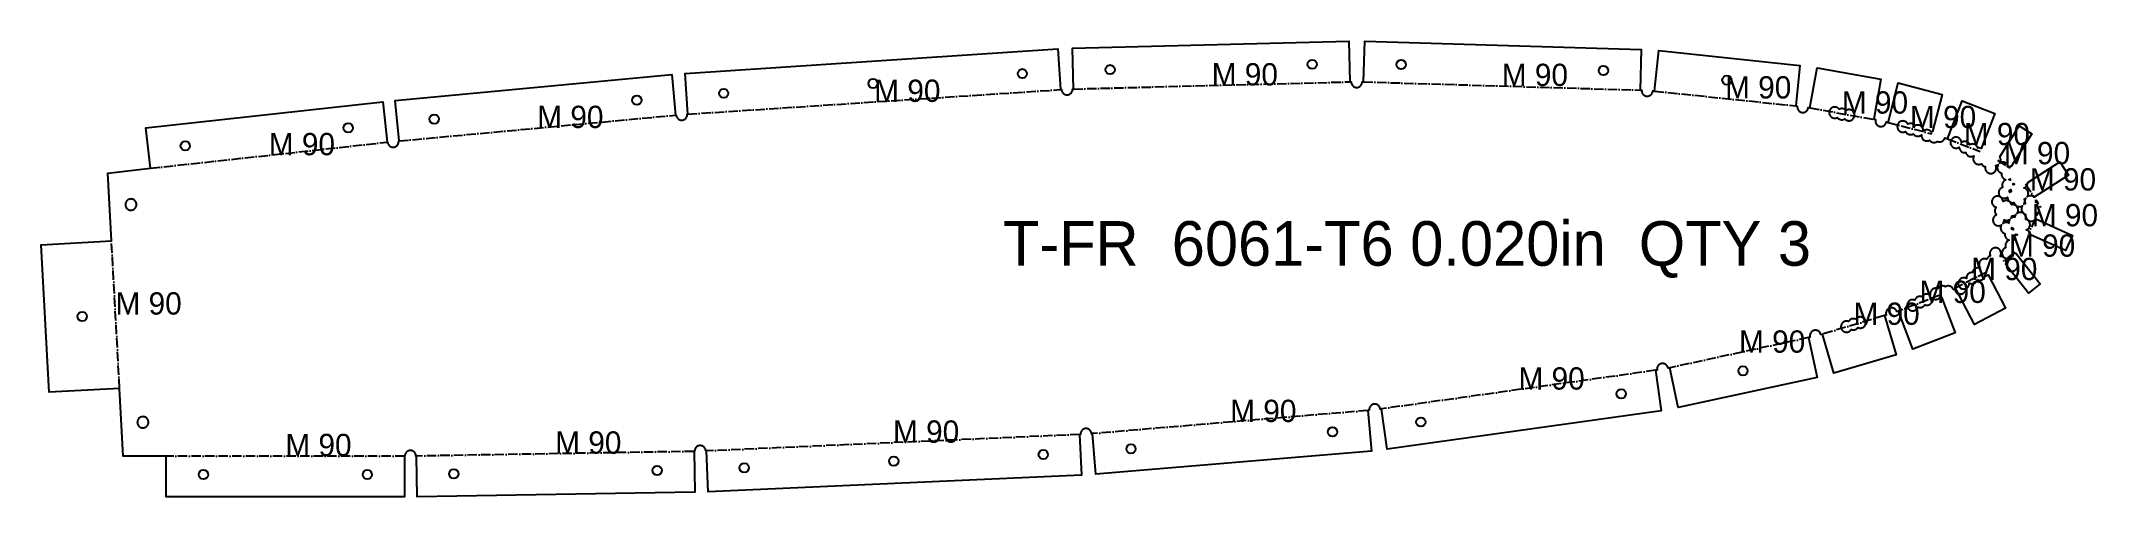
# Model space of a CAD drawing. Header units: millimetres. Extents: x -22 to 532, y -11 to 112.
import ezdxf

# ---------------------------------------------------------------- set-up
doc = ezdxf.new("R2010")
doc.units = ezdxf.units.MM
doc.linetypes.add('DASHDOT', pattern=[3.556, 2.54, -0.508, 0, -0.508])
for name, color, linetype in [('CUT', 7, 'CONTINUOUS'), ('ETCH', 8, 'CONTINUOUS'), ('HOLE', 6, 'CONTINUOUS'), ('MOUNTAIN', 5, 'DASHDOT')]:
    doc.layers.add(name, color=color, linetype=linetype)

msp = doc.modelspace()

# ---------------------------------------------------------------- linework, layer by layer
at = {"layer": 'CUT'}
for points in [[(505.3, 71.75), (505.22, 71.62), (505.16, 71.49), (505.11, 71.35), (505.07, 71.21), (505.05, 71.06), (505.04, 70.92), (505.05, 70.77), (505.07, 70.62), (505.11, 70.48), (505.16, 70.34), (505.22, 70.21), (505.3, 70.08), (505.38, 69.97), (505.48, 69.86), (505.59, 69.76), (505.71, 69.67), (505.84, 69.59), (505.97, 69.53), (506.11, 69.48), (506.25, 69.45), (506.4, 69.42), (506.54, 69.42), (506.69, 69.42), (506.84, 69.45), (506.98, 69.48), (507.12, 69.53), (507.25, 69.59), (507.38, 69.67), (507.4, 69.69), (507.4, 69.59), (507.43, 69.44), (507.46, 69.3), (507.51, 69.16), (507.57, 69.03), (507.65, 68.9), (507.74, 68.78), (507.84, 68.68), (507.95, 68.58), (508.06, 68.49), (508.19, 68.41), (508.32, 68.35), (508.46, 68.3), (508.6, 68.26), (508.75, 68.24), (508.9, 68.24), (509.04, 68.24), (509.16, 68.26), (509.17, 68.23), (509.22, 68.09), (509.29, 67.95), (509.36, 67.83), (509.45, 67.71), (509.55, 67.6), (509.66, 67.5), (509.78, 67.41), (509.9, 67.34), (510.03, 67.28), (510.17, 67.23), (510.32, 67.19), (510.46, 67.17), (510.61, 67.16), (510.76, 67.17), (510.9, 67.19), (511.04, 67.23), (511.18, 67.28), (511.32, 67.34), (511.44, 67.41), (511.45, 67.42), (511.43, 67.39), (511.35, 67.27), (511.29, 67.13), (511.24, 66.99), (511.21, 66.85), (511.18, 66.71), (511.18, 66.56), (511.18, 66.41), (511.21, 66.27), (511.24, 66.12), (511.29, 65.98), (511.35, 65.85), (511.43, 65.73), (511.52, 65.61), (511.62, 65.5), (511.73, 65.4), (511.84, 65.31), (511.97, 65.24), (512.1, 65.17), (512.24, 65.12), (512.35, 65.09), (512.35, 65.06), (512.32, 64.92), (512.32, 64.77), (512.32, 64.62), (512.35, 64.48), (512.38, 64.33), (512.43, 64.2), (512.49, 64.06), (512.57, 63.94), (512.66, 63.82), (512.76, 63.71), (512.87, 63.61), (512.98, 63.52), (513.11, 63.45), (513.24, 63.38), (513.38, 63.33), (513.52, 63.3), (513.67, 63.28), (513.82, 63.27), (513.96, 63.28), (514.11, 63.3), (514.25, 63.33), (514.39, 63.38), (514.52, 63.45), (514.65, 63.52), (514.77, 63.61), (514.88, 63.71), (514.98, 63.82), (515.03, 63.89), (524.91, 59.44), (523.05, 55.32), (513.65, 59.55), (513.65, 59.59), (513.63, 59.74), (513.59, 59.88), (513.54, 60.02), (513.48, 60.15), (513.4, 60.28), (513.32, 60.39), (513.22, 60.5), (513.11, 60.6), (512.99, 60.69), (512.86, 60.77), (512.73, 60.83), (512.59, 60.88), (512.47, 60.91), (512.57, 60.95), (512.71, 61.01), (512.83, 61.08), (512.95, 61.17), (513.06, 61.27), (513.16, 61.38), (513.25, 61.5), (513.32, 61.62), (513.38, 61.76), (513.43, 61.9), (513.47, 62.04), (513.49, 62.18), (513.5, 62.33), (513.49, 62.48), (513.47, 62.62), (513.43, 62.77), (513.38, 62.91), (513.32, 63.04), (513.25, 63.17), (513.16, 63.28), (513.06, 63.39), (512.95, 63.49), (512.83, 63.58), (512.71, 63.65), (512.57, 63.72), (512.43, 63.77), (512.32, 63.8), (512.33, 63.83), (512.35, 63.97), (512.36, 64.12), (512.35, 64.27), (512.33, 64.41), (512.29, 64.56), (512.24, 64.69), (512.18, 64.83), (512.11, 64.95), (512.02, 65.07), (511.92, 65.18), (511.81, 65.28), (511.69, 65.37), (511.57, 65.44), (511.43, 65.51), (511.29, 65.56), (511.15, 65.59), (511.01, 65.61), (510.86, 65.62), (510.71, 65.61), (510.57, 65.59), (510.42, 65.56), (510.28, 65.51), (510.15, 65.44), (510.03, 65.37), (510.01, 65.36), (510.04, 65.39), (510.11, 65.52), (510.18, 65.65), (510.23, 65.79), (510.26, 65.93), (510.28, 66.08), (510.29, 66.22), (510.28, 66.37), (510.26, 66.52), (510.23, 66.66), (510.18, 66.8), (510.11, 66.93), (510.04, 67.06), (509.95, 67.18), (509.85, 67.29), (509.74, 67.38), (509.62, 67.47), (509.5, 67.55), (509.36, 67.61), (509.23, 67.66), (509.08, 67.7), (508.94, 67.72), (508.79, 67.72), (508.64, 67.72), (508.52, 67.7), (508.51, 67.73), (508.46, 67.87), (508.4, 68.01), (508.33, 68.13), (508.24, 68.25), (508.14, 68.36), (508.03, 68.46), (507.91, 68.55), (507.79, 68.62), (507.65, 68.68), (507.51, 68.73), (507.37, 68.77), (507.23, 68.79), (507.08, 68.8), (506.93, 68.79), (506.79, 68.77), (506.64, 68.73), (506.5, 68.68), (506.37, 68.62), (506.24, 68.55), (506.22, 68.53), (506.22, 68.63), (506.2, 68.77), (506.16, 68.92), (506.11, 69.05), (506.05, 69.19), (505.97, 69.31), (505.88, 69.43), (505.79, 69.54), (505.68, 69.64), (505.56, 69.73), (505.43, 69.8), (505.3, 69.87), (505.16, 69.92), (505.02, 69.95), (504.87, 69.97), (504.72, 69.98), (504.58, 69.97), (504.43, 69.95), (504.29, 69.92), (504.15, 69.87), (504.02, 69.8), (503.89, 69.73), (503.77, 69.64), (503.66, 69.54), (503.57, 69.43), (503.48, 69.31), (503.4, 69.19), (503.34, 69.05), (503.29, 68.92), (503.25, 68.77), (503.23, 68.63), (503.22, 68.48), (503.23, 68.33), (503.25, 68.19), (503.29, 68.04), (503.34, 67.91), (503.4, 67.77), (503.48, 67.65), (503.57, 67.53), (503.66, 67.42), (503.77, 67.32), (503.89, 67.23), (504.02, 67.16), (504.15, 67.09), (504.29, 67.04), (504.36, 67.03), (504.34, 66.99), (504.25, 66.88), (504.17, 66.75), (504.11, 66.62), (504.06, 66.48), (504.02, 66.34), (504, 66.19), (503.99, 66.04), (504, 65.9), (504.02, 65.75), (504.06, 65.61), (504.11, 65.47), (504.17, 65.34), (504.25, 65.21), (504.34, 65.09), (504.43, 64.98), (504.48, 64.94), (504.42, 64.92), (504.29, 64.86), (504.16, 64.78), (504.05, 64.7), (503.94, 64.6), (503.84, 64.49), (503.75, 64.37), (503.67, 64.24), (503.61, 64.11), (503.56, 63.97), (503.53, 63.83), (503.5, 63.68), (503.5, 63.54), (503.5, 63.39), (503.53, 63.24), (503.56, 63.1), (503.61, 62.96), (503.67, 62.83), (503.75, 62.7), (503.84, 62.58), (503.94, 62.48), (504.05, 62.38), (504.16, 62.29), (504.29, 62.21), (504.42, 62.15), (504.56, 62.1), (504.7, 62.07), (504.85, 62.04), (505, 62.04), (505.14, 62.04), (505.29, 62.07), (505.43, 62.1), (505.57, 62.15), (505.7, 62.21), (505.83, 62.29), (505.84, 62.3), (505.82, 62.27), (505.74, 62.14), (505.68, 62.01), (505.63, 61.87), (505.59, 61.73), (505.57, 61.58), (505.57, 61.43), (505.57, 61.29), (505.59, 61.14), (505.63, 61), (505.68, 60.86), (505.74, 60.73), (505.82, 60.6), (505.91, 60.48), (506, 60.37), (506.11, 60.27), (506.23, 60.19), (506.36, 60.11), (506.49, 60.05), (506.63, 60), (506.74, 59.97), (506.73, 59.94), (506.71, 59.79), (506.71, 59.64), (506.71, 59.5), (506.73, 59.35), (506.77, 59.21), (506.82, 59.07), (506.88, 58.94), (506.96, 58.81), (507.05, 58.69), (507.14, 58.58), (507.25, 58.48), (507.37, 58.4), (507.5, 58.32), (507.63, 58.26), (507.77, 58.21), (507.89, 58.18), (507.79, 58.14), (507.66, 58.08), (507.53, 58), (507.41, 57.91), (507.3, 57.82), (507.2, 57.71), (507.12, 57.59), (507.04, 57.46), (506.98, 57.33), (506.93, 57.19), (506.89, 57.05), (506.87, 56.9), (506.86, 56.75), (506.87, 56.61), (506.89, 56.46), (506.93, 56.32), (506.98, 56.18), (507, 56.13), (507, 56.13), (506.86, 56.08), (506.73, 56.01), (506.6, 55.94), (506.48, 55.85), (506.38, 55.75), (506.28, 55.64), (506.19, 55.53), (506.11, 55.4), (506.05, 55.27), (506, 55.13), (505.97, 54.98), (505.94, 54.84), (505.94, 54.69), (505.94, 54.54), (505.97, 54.4), (506, 54.26), (506.05, 54.12), (506.11, 53.98), (506.19, 53.86), (506.28, 53.74), (506.38, 53.63), (506.48, 53.53), (506.6, 53.44), (506.73, 53.37), (506.86, 53.31), (507, 53.26), (507.14, 53.22), (507.29, 53.2), (507.44, 53.19), (507.58, 53.2), (507.73, 53.22), (507.87, 53.26), (508.01, 53.31), (508.14, 53.37), (508.27, 53.44), (508.39, 53.53), (508.5, 53.63), (508.6, 53.74), (508.68, 53.86), (508.76, 53.98), (508.82, 54.12), (508.87, 54.26), (508.91, 54.4), (508.93, 54.54), (508.94, 54.69), (508.93, 54.81), (508.94, 54.8), (509.07, 54.74), (509.21, 54.69), (509.35, 54.65), (509.5, 54.63), (509.65, 54.62), (509.66, 54.63), (516.23, 46.35), (513.06, 43.83), (506.94, 51.55), (507, 51.68), (507.05, 51.82), (507.09, 51.96), (507.11, 52.11), (507.12, 52.25), (507.11, 52.4), (507.09, 52.55), (507.05, 52.69), (507, 52.83), (506.94, 52.96), (506.86, 53.09), (506.78, 53.21), (506.68, 53.31), (506.57, 53.41), (506.45, 53.5), (506.32, 53.58), (506.19, 53.64), (506.05, 53.69), (505.91, 53.73), (505.76, 53.75), (505.62, 53.75), (505.47, 53.75), (505.43, 53.74), (505.43, 53.74), (505.51, 53.87), (505.57, 54), (505.62, 54.14), (505.66, 54.29), (505.68, 54.43), (505.68, 54.58), (505.68, 54.73), (505.66, 54.87), (505.62, 55.01), (505.57, 55.15), (505.51, 55.29), (505.43, 55.41), (505.34, 55.53), (505.24, 55.64), (505.14, 55.74), (505.02, 55.83), (504.89, 55.9), (504.76, 55.96), (504.62, 56.01), (504.48, 56.05), (504.33, 56.07), (504.18, 56.08), (504.04, 56.07), (503.89, 56.05), (503.75, 56.01), (503.61, 55.96), (503.48, 55.9), (503.35, 55.83), (503.23, 55.74), (503.12, 55.64), (503.02, 55.53), (502.94, 55.41), (502.86, 55.29), (502.8, 55.15), (502.75, 55.01), (502.71, 54.87), (502.69, 54.73), (502.68, 54.58), (502.69, 54.43), (502.71, 54.29), (502.75, 54.14), (502.8, 54), (502.82, 53.95), (502.82, 53.95), (502.68, 53.9), (502.55, 53.84), (502.42, 53.76), (502.3, 53.67), (502.2, 53.58), (502.1, 53.47), (502.01, 53.35), (501.93, 53.22), (501.87, 53.09), (501.84, 53), (501.83, 53), (501.69, 53.05), (501.55, 53.09), (501.4, 53.11), (501.25, 53.12), (501.11, 53.11), (500.96, 53.09), (500.82, 53.05), (500.68, 53), (500.55, 52.94), (500.42, 52.86), (500.3, 52.78), (500.19, 52.68), (500.09, 52.57), (500.01, 52.45), (499.93, 52.32), (499.87, 52.19), (499.82, 52.05), (499.78, 51.91), (499.76, 51.76), (499.75, 51.62), (499.76, 51.47), (499.78, 51.32), (499.82, 51.18), (499.87, 51.04), (499.93, 50.91), (500.01, 50.78), (500.07, 50.7), (500.05, 50.65), (500.02, 50.56), (500.01, 50.56), (499.87, 50.61), (499.73, 50.65), (499.58, 50.67), (499.44, 50.68), (499.29, 50.67), (499.14, 50.65), (499, 50.61), (498.86, 50.56), (498.73, 50.5), (498.6, 50.43), (498.48, 50.34), (498.37, 50.24), (498.28, 50.13), (498.19, 50.01), (498.11, 49.89), (498.05, 49.75), (498, 49.61), (497.96, 49.47), (497.96, 49.42), (497.85, 49.42), (497.7, 49.42), (497.56, 49.39), (497.42, 49.36), (497.28, 49.31), (497.14, 49.25), (497.02, 49.17), (496.9, 49.08), (496.79, 48.98), (496.69, 48.87), (496.6, 48.76), (496.53, 48.63), (496.47, 48.5), (496.42, 48.36), (496.38, 48.22), (496.36, 48.07), (496.35, 47.92), (496.36, 47.81), (496.35, 47.81), (496.22, 47.88), (496.08, 47.93), (495.93, 47.96), (495.79, 47.98), (495.64, 47.99), (495.5, 47.98), (495.35, 47.96), (495.21, 47.93), (495.07, 47.88), (494.94, 47.81), (494.81, 47.74), (494.69, 47.65), (494.58, 47.55), (494.48, 47.44), (494.39, 47.32), (494.32, 47.2), (494.26, 47.06), (494.21, 46.93), (494.17, 46.78), (494.15, 46.64), (494.14, 46.49), (494.15, 46.34), (494.17, 46.2), (494.21, 46.06), (494.26, 45.92), (494.32, 45.78), (494.39, 45.66), (494.48, 45.54), (494.58, 45.43), (494.69, 45.33), (494.81, 45.24), (494.94, 45.17), (495.07, 45.1), (495.21, 45.06), (495.35, 45.02), (495.5, 45), (495.64, 44.99), (495.79, 45), (495.93, 45.02), (496.08, 45.06), (496.22, 45.1), (496.35, 45.17), (496.48, 45.24), (496.59, 45.33), (496.7, 45.43), (496.8, 45.54), (496.89, 45.66), (496.97, 45.78), (497.03, 45.92), (497.08, 46.06), (497.11, 46.2), (497.13, 46.34), (497.14, 46.49), (497.14, 46.61), (497.14, 46.6), (497.28, 46.54), (497.42, 46.49), (497.56, 46.45), (497.7, 46.43), (497.85, 46.42), (498, 46.43), (498.14, 46.45), (498.29, 46.49), (498.43, 46.54), (498.56, 46.6), (498.69, 46.68), (498.8, 46.76), (498.91, 46.86), (499.01, 46.97), (499.1, 47.09), (499.17, 47.22), (499.24, 47.35), (499.27, 47.44), (499.28, 47.44), (499.42, 47.39), (499.56, 47.35), (499.71, 47.33), (499.85, 47.32), (500, 47.33), (500.15, 47.35), (500.29, 47.39), (500.43, 47.44), (500.56, 47.5), (500.69, 47.57), (500.81, 47.66), (500.91, 47.76), (501.01, 47.87), (501.1, 47.99), (501.18, 48.11), (501.24, 48.25), (501.29, 48.39), (501.32, 48.53), (501.33, 48.58), (501.44, 48.58), (501.58, 48.58), (501.73, 48.61), (501.87, 48.64), (502.01, 48.69), (502.14, 48.75), (502.22, 48.8), (506.89, 39.84), (498.53, 35.48), (493.46, 45.21), (492.85, 44.89), (492.78, 45.02), (492.71, 45.15), (492.62, 45.27), (492.52, 45.37), (492.41, 45.47), (492.3, 45.56), (492.17, 45.64), (492.04, 45.7), (491.9, 45.75), (491.75, 45.79), (491.61, 45.81), (491.46, 45.81), (491.31, 45.81), (491.17, 45.79), (491.03, 45.75), (490.89, 45.7), (490.75, 45.64), (490.7, 45.6), (490.64, 45.64), (490.51, 45.7), (490.37, 45.75), (490.23, 45.79), (490.08, 45.81), (489.93, 45.82), (489.79, 45.81), (489.64, 45.79), (489.5, 45.75), (489.36, 45.7), (489.23, 45.64), (489.1, 45.56), (488.98, 45.48), (488.87, 45.38), (488.78, 45.27), (488.69, 45.15), (488.64, 45.08), (488.51, 45.13), (488.37, 45.16), (488.22, 45.18), (488.08, 45.19), (487.93, 45.18), (487.78, 45.16), (487.64, 45.13), (487.5, 45.08), (487.37, 45.01), (487.24, 44.94), (487.12, 44.85), (487.02, 44.75), (486.92, 44.64), (486.83, 44.52), (486.75, 44.4), (486.69, 44.26), (486.64, 44.13), (486.61, 43.98), (486.58, 43.84), (486.58, 43.69), (486.58, 43.54), (486.61, 43.4), (486.61, 43.37), (486.59, 43.39), (486.46, 43.46), (486.33, 43.53), (486.19, 43.58), (486.05, 43.61), (485.9, 43.63), (485.75, 43.64), (485.61, 43.63), (485.46, 43.61), (485.32, 43.58), (485.18, 43.53), (485.05, 43.46), (484.92, 43.39), (484.8, 43.3), (484.69, 43.2), (484.59, 43.09), (484.51, 42.97), (484.46, 42.9), (484.33, 42.95), (484.19, 42.99), (484.04, 43.01), (483.9, 43.01), (483.75, 43.01), (483.6, 42.99), (483.46, 42.95), (483.32, 42.9), (483.19, 42.84), (483.06, 42.76), (482.94, 42.67), (482.84, 42.57), (482.74, 42.47), (482.65, 42.35), (482.57, 42.22), (482.51, 42.09), (482.48, 42), (482.47, 42), (482.33, 42.05), (482.19, 42.09), (482.04, 42.11), (481.89, 42.12), (481.75, 42.11), (481.6, 42.09), (481.46, 42.05), (481.32, 42), (481.19, 41.94), (481.06, 41.86), (480.94, 41.77), (480.83, 41.68), (480.73, 41.57), (480.65, 41.45), (480.57, 41.32), (480.51, 41.19), (480.46, 41.05), (480.42, 40.91), (480.4, 40.76), (480.39, 40.62), (480.4, 40.47), (480.42, 40.32), (480.46, 40.18), (480.51, 40.04), (480.57, 39.91), (480.65, 39.78), (480.73, 39.66), (480.83, 39.55), (480.94, 39.46), (481.06, 39.37), (481.19, 39.29), (481.32, 39.23), (481.46, 39.18), (481.6, 39.14), (481.75, 39.12), (481.89, 39.12), (482.04, 39.12), (482.19, 39.14), (482.33, 39.18), (482.47, 39.23), (482.6, 39.29), (482.73, 39.37), (482.85, 39.46), (482.95, 39.55), (483.05, 39.66), (483.14, 39.78), (483.22, 39.91), (483.28, 40.04), (483.31, 40.13), (483.32, 40.13), (483.46, 40.08), (483.6, 40.04), (483.75, 40.02), (483.9, 40.01), (484.04, 40.02), (484.19, 40.04), (484.33, 40.08), (484.47, 40.13), (484.6, 40.19), (484.73, 40.27), (484.85, 40.35), (484.96, 40.45), (485.06, 40.56), (485.14, 40.68), (485.19, 40.75), (485.32, 40.71), (485.46, 40.67), (485.61, 40.65), (485.75, 40.64), (485.9, 40.65), (486.05, 40.67), (486.19, 40.71), (486.33, 40.75), (486.46, 40.82), (486.59, 40.89), (486.71, 40.98), (486.82, 41.08), (486.91, 41.19), (487, 41.31), (487.08, 41.43), (487.14, 41.57), (487.19, 41.71), (487.23, 41.85), (487.25, 41.99), (487.25, 42.14), (487.25, 42.29), (487.23, 42.43), (487.22, 42.46), (487.24, 42.44), (487.37, 42.37), (487.5, 42.3), (487.64, 42.26), (487.78, 42.22), (487.93, 42.2), (488.08, 42.19), (488.22, 42.2), (488.37, 42.22), (488.51, 42.26), (488.65, 42.3), (488.78, 42.37), (488.91, 42.44), (489.03, 42.53), (489.14, 42.63), (489.24, 42.74), (489.32, 42.86), (489.37, 42.93), (489.5, 42.88), (489.64, 42.85), (489.68, 42.84), (493.36, 33.16), (481.95, 28.82), (478.05, 39.07), (477.61, 38.9), (477.57, 39.02), (477.51, 39.15), (477.43, 39.28), (477.35, 39.39), (477.25, 39.5), (477.14, 39.6), (477.02, 39.69), (476.89, 39.76), (476.76, 39.83), (476.62, 39.88), (476.48, 39.91), (476.33, 39.93), (476.19, 39.94), (476.04, 39.93), (475.89, 39.91), (475.75, 39.88), (475.61, 39.83), (475.48, 39.76), (475.35, 39.69), (475.24, 39.6), (475.13, 39.5), (475.03, 39.39), (474.94, 39.28), (474.86, 39.15), (474.8, 39.02), (474.75, 38.88), (474.72, 38.73), (474.69, 38.59), (474.69, 38.44), (474.69, 38.29), (474.72, 38.15), (474.75, 38.01), (474.77, 37.95), (474.33, 37.82), (477.43, 27.29), (460.67, 22.35), (457.57, 32.87), (457.15, 32.75), (457.13, 32.83), (457.08, 32.97), (457.02, 33.1), (456.94, 33.23), (456.85, 33.35), (456.76, 33.45), (456.65, 33.55), (456.53, 33.64), (456.4, 33.72), (456.27, 33.78), (456.13, 33.83), (455.99, 33.86), (455.84, 33.89), (455.69, 33.89), (455.55, 33.89), (455.4, 33.86), (455.26, 33.83), (455.12, 33.78), (454.99, 33.72), (454.86, 33.64), (454.74, 33.55), (454.63, 33.45), (454.54, 33.35), (454.45, 33.23), (454.37, 33.1), (454.31, 32.97), (454.26, 32.83), (454.22, 32.69), (454.2, 32.54), (454.19, 32.39), (454.2, 32.25), (454.22, 32.1), (454.25, 32.01), (453.82, 31.91), (456.15, 21.19), (418.78, 13.06), (416.45, 23.78), (416.01, 23.69), (416, 23.73), (415.96, 23.87), (415.92, 24.01), (415.85, 24.15), (415.78, 24.27), (415.69, 24.39), (415.59, 24.5), (415.48, 24.6), (415.36, 24.69), (415.24, 24.76), (415.1, 24.82), (414.96, 24.87), (414.82, 24.91), (414.68, 24.93), (414.53, 24.94), (414.38, 24.93), (414.24, 24.91), (414.09, 24.87), (413.96, 24.82), (413.82, 24.76), (413.7, 24.69), (413.58, 24.6), (413.47, 24.5), (413.37, 24.39), (413.28, 24.27), (413.21, 24.15), (413.14, 24.01), (413.09, 23.87), (413.06, 23.73), (413.04, 23.59), (413.03, 23.44), (413.04, 23.29), (413.06, 23.16), (412.61, 23.1), (414.14, 12.23), (340.37, 1.86), (338.84, 12.72), (338.51, 12.67), (338.49, 12.81), (338.45, 12.95), (338.4, 13.09), (338.34, 13.22), (338.27, 13.35), (338.18, 13.47), (338.08, 13.57), (337.97, 13.67), (337.85, 13.76), (337.73, 13.84), (337.59, 13.9), (337.45, 13.95), (337.31, 13.99), (337.17, 14.01), (337.02, 14.01), (336.87, 14.01), (336.73, 13.99), (336.58, 13.95), (336.44, 13.9), (336.31, 13.84), (336.19, 13.76), (336.07, 13.67), (335.96, 13.57), (335.86, 13.47), (335.77, 13.35), (335.7, 13.22), (335.63, 13.09), (335.58, 12.95), (335.55, 12.81), (335.53, 12.66), (335.52, 12.51), (335.53, 12.37), (335.53, 12.34), (335.2, 12.31), (336.12, 1.38), (261.92, -4.87), (261, 6.06), (260.76, 6.04), (260.76, 6.1), (260.74, 6.24), (260.7, 6.38), (260.65, 6.52), (260.59, 6.66), (260.51, 6.78), (260.42, 6.9), (260.33, 7.01), (260.22, 7.11), (260.1, 7.2), (259.97, 7.27), (259.84, 7.33), (259.7, 7.38), (259.56, 7.42), (259.41, 7.44), (259.26, 7.45), (259.12, 7.44), (258.97, 7.42), (258.83, 7.38), (258.69, 7.33), (258.56, 7.27), (258.43, 7.2), (258.31, 7.11), (258.2, 7.01), (258.1, 6.9), (258.02, 6.78), (257.94, 6.66), (257.88, 6.52), (257.83, 6.38), (257.79, 6.24), (257.77, 6.1), (257.76, 5.95), (257.77, 5.85), (257.53, 5.84), (258.01, -5.12), (157.51, -9.57), (157.02, 1.39), (156.86, 1.39), (156.85, 1.49), (156.83, 1.63), (156.8, 1.78), (156.75, 1.92), (156.68, 2.05), (156.61, 2.18), (156.52, 2.29), (156.42, 2.4), (156.31, 2.5), (156.19, 2.59), (156.07, 2.66), (155.94, 2.73), (155.8, 2.78), (155.65, 2.81), (155.51, 2.83), (155.36, 2.84), (155.21, 2.83), (155.07, 2.81), (154.93, 2.78), (154.79, 2.73), (154.65, 2.66), (154.53, 2.59), (154.41, 2.5), (154.3, 2.4), (154.2, 2.29), (154.11, 2.18), (154.04, 2.05), (153.98, 1.92), (153.93, 1.78), (153.89, 1.63), (153.87, 1.49), (153.86, 1.34), (153.86, 1.29), (153.7, 1.29), (153.88, -9.68), (79.1, -10.94), (78.92, 0.03), (78.82, 0.03), (78.81, 0.16), (78.79, 0.31), (78.75, 0.45), (78.7, 0.59), (78.64, 0.72), (78.56, 0.85), (78.48, 0.97), (78.38, 1.07), (78.27, 1.17), (78.15, 1.26), (78.02, 1.34), (77.89, 1.4), (77.75, 1.45), (77.61, 1.48), (77.46, 1.51), (77.32, 1.51), (77.17, 1.51), (77.02, 1.48), (76.88, 1.45), (76.74, 1.4), (76.61, 1.34), (76.48, 1.26), (76.37, 1.17), (76.26, 1.07), (76.16, 0.97), (76.07, 0.85), (75.99, 0.72), (75.93, 0.59), (75.88, 0.45), (75.85, 0.31), (75.82, 0.16), (75.82, 0.01), (75.82, 0), (75.72, 0), (75.72, -10.97), (11.57, -10.97), (11.57, 0), (0, 0), (-1, 18.25), (-19.95, 17.21), (-22.13, 56.92), (-3.19, 57.96), (-4.19, 76.22), (7.3, 77.49), (6.1, 88.39), (69.86, 95.43), (71.06, 84.53), (71.16, 84.54), (71.19, 84.4), (71.22, 84.25), (71.27, 84.12), (71.33, 83.98), (71.41, 83.86), (71.5, 83.74), (71.6, 83.63), (71.71, 83.53), (71.82, 83.44), (71.95, 83.37), (72.08, 83.3), (72.22, 83.25), (72.36, 83.22), (72.51, 83.2), (72.66, 83.19), (72.8, 83.2), (72.95, 83.22), (73.09, 83.25), (73.23, 83.3), (73.36, 83.37), (73.49, 83.44), (73.61, 83.53), (73.72, 83.63), (73.82, 83.74), (73.9, 83.86), (73.98, 83.98), (74.04, 84.12), (74.09, 84.25), (74.13, 84.4), (74.15, 84.54), (74.16, 84.69), (74.15, 84.84), (74.15, 84.84), (74.25, 84.85), (73.23, 95.78), (147.7, 102.72), (148.72, 91.8), (148.88, 91.82), (148.88, 91.79), (148.9, 91.64), (148.94, 91.5), (148.99, 91.36), (149.05, 91.23), (149.13, 91.1), (149.22, 90.98), (149.32, 90.87), (149.42, 90.77), (149.54, 90.69), (149.67, 90.61), (149.8, 90.55), (149.94, 90.5), (150.08, 90.46), (150.23, 90.44), (150.38, 90.43), (150.52, 90.44), (150.67, 90.46), (150.81, 90.5), (150.95, 90.55), (151.08, 90.61), (151.21, 90.69), (151.33, 90.77), (151.44, 90.87), (151.54, 90.98), (151.62, 91.1), (151.7, 91.23), (151.76, 91.36), (151.81, 91.5), (151.85, 91.64), (151.87, 91.79), (151.88, 91.93), (151.87, 92.05), (152.03, 92.07), (151.31, 103.01), (251.7, 109.62), (252.42, 98.68), (252.66, 98.69), (252.66, 98.61), (252.69, 98.46), (252.72, 98.32), (252.77, 98.18), (252.83, 98.05), (252.91, 97.92), (253, 97.8), (253.1, 97.69), (253.21, 97.6), (253.32, 97.51), (253.45, 97.43), (253.58, 97.37), (253.72, 97.32), (253.86, 97.28), (254.01, 97.26), (254.16, 97.26), (254.3, 97.26), (254.45, 97.28), (254.59, 97.32), (254.73, 97.37), (254.86, 97.43), (254.99, 97.51), (255.11, 97.6), (255.22, 97.69), (255.32, 97.8), (255.4, 97.92), (255.48, 98.05), (255.54, 98.18), (255.59, 98.32), (255.63, 98.46), (255.65, 98.61), (255.66, 98.76), (255.65, 98.83), (255.89, 98.84), (255.61, 109.8), (330.04, 111.73), (330.33, 100.77), (330.66, 100.77), (330.66, 100.76), (330.67, 100.61), (330.69, 100.47), (330.73, 100.33), (330.78, 100.19), (330.84, 100.05), (330.92, 99.93), (331, 99.81), (331.1, 99.7), (331.21, 99.6), (331.33, 99.51), (331.46, 99.44), (331.59, 99.38), (331.73, 99.33), (331.87, 99.29), (332.02, 99.27), (332.16, 99.26), (332.31, 99.27), (332.45, 99.29), (332.6, 99.33), (332.74, 99.38), (332.87, 99.44), (333, 99.51), (333.11, 99.6), (333.22, 99.7), (333.32, 99.81), (333.41, 99.93), (333.49, 100.05), (333.55, 100.19), (333.6, 100.33), (333.63, 100.47), (333.66, 100.61), (333.66, 100.76), (333.66, 100.77), (334, 100.76), (334.32, 111.72), (408.79, 109.5), (408.46, 98.54), (408.91, 98.53), (408.9, 98.41), (408.91, 98.26), (408.93, 98.12), (408.97, 97.97), (409.02, 97.83), (409.08, 97.7), (409.16, 97.58), (409.24, 97.46), (409.34, 97.35), (409.45, 97.25), (409.57, 97.16), (409.7, 97.09), (409.83, 97.02), (409.97, 96.97), (410.11, 96.94), (410.26, 96.92), (410.4, 96.91), (410.55, 96.92), (410.7, 96.94), (410.84, 96.97), (410.98, 97.02), (411.11, 97.09), (411.24, 97.16), (411.36, 97.25), (411.46, 97.35), (411.56, 97.46), (411.65, 97.58), (411.73, 97.7), (411.79, 97.83), (411.84, 97.97), (411.88, 98.12), (411.9, 98.26), (411.9, 98.32), (412.35, 98.28), (413.49, 109.19), (451.53, 105.21), (450.39, 94.3), (450.82, 94.25), (450.81, 94.17), (450.8, 94.02), (450.81, 93.88), (450.83, 93.73), (450.87, 93.59), (450.92, 93.45), (450.98, 93.32), (451.06, 93.19), (451.14, 93.07), (451.24, 92.96), (451.35, 92.87), (451.47, 92.78), (451.6, 92.7), (451.73, 92.64), (451.87, 92.59), (452.01, 92.55), (452.16, 92.53), (452.3, 92.52), (452.45, 92.53), (452.6, 92.55), (452.74, 92.59), (452.88, 92.64), (453.01, 92.7), (453.14, 92.78), (453.25, 92.87), (453.36, 92.96), (453.46, 93.07), (453.55, 93.19), (453.63, 93.32), (453.69, 93.45), (453.74, 93.59), (453.77, 93.73), (453.79, 93.83), (454.22, 93.75), (456.15, 104.55), (473.35, 101.48), (471.42, 90.68), (471.88, 90.6), (471.86, 90.55), (471.84, 90.41), (471.84, 90.26), (471.84, 90.11), (471.86, 89.97), (471.9, 89.83), (471.95, 89.69), (472.01, 89.55), (472.09, 89.43), (472.18, 89.31), (472.27, 89.2), (472.38, 89.1), (472.5, 89.01), (472.63, 88.94), (472.76, 88.88), (472.9, 88.83), (473.04, 88.79), (473.19, 88.77), (473.34, 88.76), (473.48, 88.77), (473.63, 88.79), (473.77, 88.83), (473.91, 88.88), (474.04, 88.94), (474.17, 89.01), (474.29, 89.1), (474.4, 89.2), (474.49, 89.31), (474.58, 89.43), (474.66, 89.55), (474.72, 89.69), (474.77, 89.83), (474.8, 89.96), (475.25, 89.84), (478.01, 100.46), (489.83, 97.39), (487.23, 87.37), (487.21, 87.37), (487.07, 87.32), (486.94, 87.25), (486.93, 87.25), (486.89, 87.3), (486.79, 87.41), (486.68, 87.51), (486.56, 87.6), (486.44, 87.67), (486.3, 87.74), (486.16, 87.78), (486.02, 87.82), (485.88, 87.84), (485.73, 87.85), (485.58, 87.84), (485.44, 87.82), (485.29, 87.78), (485.15, 87.74), (485.02, 87.67), (484.9, 87.6), (484.78, 87.51), (484.74, 87.48), (484.74, 87.49), (484.75, 87.63), (484.74, 87.78), (484.72, 87.93), (484.69, 88.07), (484.64, 88.21), (484.57, 88.34), (484.5, 88.47), (484.41, 88.59), (484.31, 88.7), (484.2, 88.79), (484.08, 88.88), (483.96, 88.96), (483.82, 89.02), (483.69, 89.07), (483.54, 89.11), (483.4, 89.13), (483.25, 89.13), (483.1, 89.13), (482.96, 89.11), (482.82, 89.07), (482.68, 89.02), (482.54, 88.96), (482.53, 88.95), (482.49, 89.01), (482.4, 89.11), (482.29, 89.21), (482.17, 89.3), (482.04, 89.38), (481.91, 89.44), (481.77, 89.49), (481.63, 89.53), (481.48, 89.55), (481.33, 89.55), (481.19, 89.55), (481.04, 89.53), (480.9, 89.49), (480.76, 89.44), (480.63, 89.38), (480.6, 89.36), (480.57, 89.43), (480.49, 89.56), (480.41, 89.68), (480.31, 89.79), (480.2, 89.89), (480.08, 89.97), (479.95, 90.05), (479.82, 90.11), (479.68, 90.16), (479.54, 90.2), (479.39, 90.22), (479.25, 90.23), (479.1, 90.22), (478.95, 90.2), (478.81, 90.16), (478.67, 90.11), (478.54, 90.05), (478.41, 89.97), (478.29, 89.89), (478.19, 89.79), (478.09, 89.68), (478, 89.56), (477.92, 89.43), (477.86, 89.3), (477.81, 89.16), (477.78, 89.02), (477.75, 88.87), (477.75, 88.73), (477.75, 88.58), (477.78, 88.44), (477.81, 88.29), (477.86, 88.15), (477.92, 88.02), (478, 87.89), (478.09, 87.78), (478.19, 87.67), (478.29, 87.57), (478.41, 87.48), (478.54, 87.4), (478.67, 87.34), (478.81, 87.29), (478.95, 87.26), (479.1, 87.23), (479.25, 87.23), (479.39, 87.23), (479.54, 87.26), (479.68, 87.29), (479.82, 87.34), (479.95, 87.4), (479.98, 87.42), (480.01, 87.35), (480.09, 87.22), (480.18, 87.1), (480.27, 86.99), (480.38, 86.89), (480.5, 86.81), (480.63, 86.73), (480.76, 86.67), (480.9, 86.62), (481.04, 86.58), (481.19, 86.56), (481.33, 86.55), (481.48, 86.56), (481.63, 86.58), (481.77, 86.62), (481.91, 86.67), (482.04, 86.73), (482.05, 86.74), (482.09, 86.68), (482.19, 86.57), (482.3, 86.48), (482.42, 86.39), (482.54, 86.31), (482.68, 86.25), (482.82, 86.2), (482.96, 86.16), (483.1, 86.14), (483.25, 86.13), (483.4, 86.14), (483.54, 86.16), (483.69, 86.2), (483.82, 86.25), (483.96, 86.31), (484.08, 86.39), (484.2, 86.48), (484.24, 86.51), (484.24, 86.5), (484.23, 86.35), (484.24, 86.2), (484.26, 86.06), (484.29, 85.91), (484.34, 85.78), (484.41, 85.64), (484.48, 85.52), (484.57, 85.4), (484.67, 85.29), (484.78, 85.19), (484.9, 85.1), (485.02, 85.03), (485.15, 84.96), (485.29, 84.91), (485.44, 84.88), (485.58, 84.86), (485.73, 84.85), (485.88, 84.86), (486.02, 84.88), (486.16, 84.91), (486.3, 84.96), (486.44, 85.03), (486.45, 85.03), (486.49, 84.98), (486.58, 84.87), (486.69, 84.77), (486.81, 84.68), (486.94, 84.61), (487.07, 84.54), (487.21, 84.49), (487.35, 84.46), (487.5, 84.44), (487.64, 84.43), (487.79, 84.44), (487.94, 84.46), (488.08, 84.49), (488.22, 84.54), (488.35, 84.61), (488.48, 84.68), (488.55, 84.73), (488.59, 84.72), (488.73, 84.67), (488.87, 84.63), (489.02, 84.61), (489.16, 84.6), (489.31, 84.61), (489.45, 84.63), (489.6, 84.67), (489.74, 84.72), (489.87, 84.78), (490, 84.85), (490.11, 84.94), (490.22, 85.04), (490.32, 85.15), (490.41, 85.27), (490.48, 85.39), (490.55, 85.53), (490.6, 85.67), (490.6, 85.68), (491.25, 85.43), (495.22, 95.66), (504.01, 92.25), (500.35, 82.82), (500.28, 82.85), (500.15, 82.9), (500, 82.94), (499.86, 82.96), (499.71, 82.97), (499.56, 82.96), (499.44, 82.94), (499.43, 82.98), (499.38, 83.12), (499.32, 83.25), (499.25, 83.37), (499.16, 83.49), (499.06, 83.6), (498.95, 83.7), (498.83, 83.79), (498.71, 83.86), (498.57, 83.93), (498.43, 83.98), (498.29, 84.01), (498.15, 84.03), (498, 84.04), (497.85, 84.03), (497.71, 84.01), (497.56, 83.98), (497.42, 83.93), (497.29, 83.86), (497.27, 83.85), (497.23, 83.92), (497.16, 84.05), (497.07, 84.17), (496.97, 84.28), (496.86, 84.37), (496.74, 84.46), (496.62, 84.54), (496.48, 84.6), (496.35, 84.65), (496.2, 84.69), (496.06, 84.71), (495.91, 84.71), (495.76, 84.71), (495.62, 84.69), (495.47, 84.65), (495.34, 84.6), (495.2, 84.54), (495.08, 84.46), (495.05, 84.45), (495.05, 84.54), (495.03, 84.69), (494.99, 84.83), (494.94, 84.97), (494.88, 85.1), (494.8, 85.23), (494.72, 85.35), (494.62, 85.46), (494.51, 85.56), (494.39, 85.64), (494.26, 85.72), (494.13, 85.78), (493.99, 85.83), (493.85, 85.87), (493.7, 85.89), (493.56, 85.9), (493.41, 85.89), (493.26, 85.87), (493.12, 85.83), (492.98, 85.78), (492.85, 85.72), (492.72, 85.64), (492.6, 85.56), (492.5, 85.46), (492.4, 85.35), (492.31, 85.23), (492.23, 85.1), (492.17, 84.97), (492.12, 84.83), (492.08, 84.69), (492.06, 84.54), (492.06, 84.4), (492.06, 84.25), (492.08, 84.1), (492.12, 83.96), (492.17, 83.82), (492.23, 83.69), (492.31, 83.56), (492.4, 83.44), (492.5, 83.34), (492.6, 83.24), (492.72, 83.15), (492.85, 83.07), (492.98, 83.01), (493.12, 82.96), (493.26, 82.93), (493.41, 82.9), (493.56, 82.9), (493.7, 82.9), (493.85, 82.93), (493.99, 82.96), (494.13, 83.01), (494.26, 83.07), (494.39, 83.15), (494.41, 83.17), (494.42, 83.07), (494.44, 82.92), (494.47, 82.78), (494.52, 82.64), (494.59, 82.51), (494.66, 82.38), (494.75, 82.26), (494.85, 82.15), (494.96, 82.06), (495.08, 81.97), (495.2, 81.89), (495.34, 81.83), (495.47, 81.78), (495.62, 81.74), (495.76, 81.72), (495.91, 81.71), (496.06, 81.72), (496.18, 81.74), (496.19, 81.71), (496.24, 81.57), (496.3, 81.43), (496.37, 81.31), (496.46, 81.19), (496.56, 81.08), (496.67, 80.98), (496.79, 80.89), (496.91, 80.82), (497.05, 80.75), (497.19, 80.71), (497.33, 80.67), (497.47, 80.65), (497.62, 80.64), (497.77, 80.65), (497.91, 80.67), (498.06, 80.71), (498.2, 80.75), (498.33, 80.82), (498.35, 80.83), (498.38, 80.77), (498.37, 80.74), (498.3, 80.61), (498.25, 80.47), (498.22, 80.33), (498.2, 80.18), (498.19, 80.04), (498.2, 79.89), (498.22, 79.74), (498.25, 79.6), (498.3, 79.46), (498.37, 79.33), (498.44, 79.2), (498.53, 79.09), (498.63, 78.98), (498.74, 78.88), (498.86, 78.79), (498.98, 78.71), (499.12, 78.65), (499.25, 78.6), (499.4, 78.57), (499.54, 78.54), (499.69, 78.54), (499.84, 78.54), (499.98, 78.57), (500.13, 78.6), (500.26, 78.65), (500.4, 78.71), (500.42, 78.73), (500.46, 78.66), (500.53, 78.53), (500.62, 78.41), (500.72, 78.3), (500.83, 78.2), (500.95, 78.12), (501.07, 78.04), (501.2, 77.98), (501.34, 77.93), (501.46, 77.9), (501.45, 77.87), (501.43, 77.72), (501.42, 77.57), (501.43, 77.43), (501.45, 77.28), (501.48, 77.14), (501.53, 77), (501.6, 76.87), (501.67, 76.74), (501.76, 76.62), (501.86, 76.51), (501.97, 76.42), (502.09, 76.33), (502.21, 76.25), (502.34, 76.19), (502.48, 76.14), (502.63, 76.1), (502.77, 76.08), (502.92, 76.07), (503.07, 76.08), (503.21, 76.1), (503.35, 76.14), (503.49, 76.19), (503.63, 76.25), (503.75, 76.33), (503.87, 76.42), (503.98, 76.51), (504.08, 76.62), (504.17, 76.74), (504.24, 76.87), (504.3, 77), (504.35, 77.14), (504.39, 77.28), (504.41, 77.43), (504.42, 77.57), (504.41, 77.72), (504.39, 77.87), (504.35, 78.01), (504.3, 78.15), (504.25, 78.27), (504.25, 78.27), (504.4, 78.29), (504.54, 78.33), (504.68, 78.38), (504.81, 78.44), (504.94, 78.52), (504.95, 78.52), (504.93, 78.49), (504.85, 78.37), (504.79, 78.23), (504.74, 78.09), (504.7, 77.95), (504.68, 77.81), (504.67, 77.66), (504.68, 77.51), (504.7, 77.37), (504.74, 77.22), (504.79, 77.08), (504.85, 76.95), (504.93, 76.83), (505.01, 76.71), (505.11, 76.6), (505.22, 76.5), (505.34, 76.41), (505.47, 76.34), (505.6, 76.27), (505.74, 76.22), (505.85, 76.2), (505.84, 76.16), (505.82, 76.02), (505.81, 75.87), (505.82, 75.72), (505.84, 75.58), (505.88, 75.43), (505.93, 75.3), (505.99, 75.16), (506.07, 75.04), (506.15, 74.92), (506.25, 74.81), (506.36, 74.71), (506.48, 74.62), (506.61, 74.55), (506.74, 74.48), (506.88, 74.43), (507, 74.4), (506.9, 74.37), (506.76, 74.3), (506.64, 74.23), (506.52, 74.14), (506.41, 74.04), (506.31, 73.93), (506.22, 73.81), (506.15, 73.69), (506.09, 73.55), (506.04, 73.42), (506, 73.27), (505.98, 73.13), (505.97, 72.98), (505.98, 72.83), (506, 72.69), (506.04, 72.55), (506.09, 72.41), (506.11, 72.35), (506.11, 72.35), (505.97, 72.3), (505.84, 72.24), (505.71, 72.16), (505.59, 72.08), (505.48, 71.98), (505.38, 71.87), (505.3, 71.75)], [(465.31, 93.18), (465.17, 93.23), (465.03, 93.27), (464.88, 93.29), (464.73, 93.3), (464.59, 93.29), (464.44, 93.27), (464.3, 93.23), (464.16, 93.18), (464.03, 93.12), (463.94, 93.07), (463.88, 93.13), (463.77, 93.23), (463.65, 93.32), (463.53, 93.39), (463.39, 93.45), (463.26, 93.5), (463.11, 93.54), (462.97, 93.56), (462.82, 93.57), (462.67, 93.56), (462.53, 93.54), (462.38, 93.5), (462.25, 93.45), (462.11, 93.39), (462.1, 93.39), (462.06, 93.44), (461.96, 93.55), (461.86, 93.65), (461.74, 93.74), (461.61, 93.81), (461.48, 93.87), (461.34, 93.92), (461.2, 93.96), (461.05, 93.98), (460.9, 93.99), (460.76, 93.98), (460.61, 93.96), (460.47, 93.92), (460.33, 93.87), (460.2, 93.81), (460.07, 93.74), (459.95, 93.65), (459.84, 93.55), (459.74, 93.44), (459.66, 93.32), (459.58, 93.2), (459.52, 93.06), (459.47, 92.92), (459.43, 92.78), (459.41, 92.64), (459.4, 92.49), (459.41, 92.34), (459.43, 92.2), (459.47, 92.05), (459.52, 91.91), (459.58, 91.78), (459.66, 91.65), (459.74, 91.54), (459.84, 91.43), (459.95, 91.33), (460.07, 91.24), (460.2, 91.17), (460.33, 91.1), (460.47, 91.05), (460.61, 91.02), (460.76, 91), (460.9, 90.99), (461.05, 91), (461.2, 91.02), (461.34, 91.05), (461.48, 91.1), (461.61, 91.17), (461.62, 91.17), (461.66, 91.12), (461.76, 91.01), (461.87, 90.91), (461.99, 90.82), (462.11, 90.75), (462.25, 90.68), (462.38, 90.63), (462.53, 90.6), (462.67, 90.58), (462.82, 90.57), (462.97, 90.58), (463.11, 90.6), (463.26, 90.63), (463.39, 90.68), (463.53, 90.75), (463.62, 90.8), (463.67, 90.74), (463.78, 90.64), (463.9, 90.55), (464.03, 90.48), (464.16, 90.41), (464.3, 90.36), (464.44, 90.33), (464.59, 90.31), (464.73, 90.3), (464.88, 90.31), (465.03, 90.33), (465.17, 90.36), (465.31, 90.41), (465.44, 90.48), (465.57, 90.55), (465.69, 90.64), (465.8, 90.74), (465.89, 90.85), (465.98, 90.96), (466.06, 91.09), (466.12, 91.22), (466.17, 91.36), (466.21, 91.51), (466.23, 91.65), (466.23, 91.8), (466.23, 91.95), (466.21, 92.09), (466.17, 92.23), (466.12, 92.37), (466.06, 92.51), (465.98, 92.63), (465.89, 92.75), (465.8, 92.86), (465.69, 92.96), (465.57, 93.05), (465.44, 93.12), (465.31, 93.18)], [(506.88, 78.98), (506.75, 79.04), (506.61, 79.09), (506.47, 79.13), (506.32, 79.15), (506.17, 79.16), (506.03, 79.15), (505.88, 79.13), (505.74, 79.09), (505.6, 79.04), (505.47, 78.98), (505.34, 78.91), (505.33, 78.9), (505.35, 78.93), (505.43, 79.06), (505.49, 79.19), (505.54, 79.33), (505.57, 79.47), (505.6, 79.62), (505.6, 79.76), (505.6, 79.91), (505.57, 80.05), (505.54, 80.2), (505.49, 80.34), (505.43, 80.47), (505.35, 80.6), (505.34, 80.61), (510.58, 88.95), (514, 86.8), (508.46, 77.97), (508.38, 77.97), (508.23, 77.95), (508.09, 77.91), (507.95, 77.86), (507.82, 77.8), (507.69, 77.72), (507.67, 77.71), (507.67, 77.81), (507.64, 77.95), (507.61, 78.09), (507.56, 78.23), (507.5, 78.37), (507.42, 78.49), (507.33, 78.61), (507.23, 78.72), (507.12, 78.82), (507.01, 78.91), (506.88, 78.98)], [(512.78, 71.56), (512.7, 71.68), (512.6, 71.79), (512.49, 71.88), (512.37, 71.97), (512.24, 72.05), (512.11, 72.11), (511.97, 72.16), (511.85, 72.19), (511.95, 72.23), (512.08, 72.29), (512.21, 72.37), (512.33, 72.45), (512.44, 72.55), (512.54, 72.66), (512.62, 72.78), (512.7, 72.91), (512.76, 73.04), (512.81, 73.18), (512.85, 73.32), (512.87, 73.47), (512.88, 73.61), (512.88, 73.66), (521.56, 79.2), (523.84, 75.62), (514.61, 69.74), (514.56, 69.78), (514.44, 69.87), (514.31, 69.94), (514.18, 70.01), (514.04, 70.06), (513.9, 70.09), (513.75, 70.11), (513.61, 70.12), (513.46, 70.11), (513.31, 70.09), (513.17, 70.06), (513.03, 70.01), (512.9, 69.94), (512.77, 69.87), (512.76, 69.86), (512.78, 69.89), (512.86, 70.02), (512.92, 70.15), (512.97, 70.29), (513.01, 70.43), (513.03, 70.58), (513.04, 70.73), (513.03, 70.87), (513.01, 71.02), (512.97, 71.16), (512.92, 71.3), (512.86, 71.43), (512.78, 71.56)], [(508.18, 74.3), (508.05, 74.37), (507.91, 74.42), (507.78, 74.45), (507.89, 74.48), (508.02, 74.55), (508.15, 74.62), (508.17, 74.64), (508.17, 74.54), (508.19, 74.4), (508.22, 74.28), (508.18, 74.3)], [(509.09, 73.3), (509.23, 73.25), (509.35, 73.22), (509.25, 73.18), (509.12, 73.12), (508.99, 73.05), (508.97, 73.03), (508.96, 73.13), (508.94, 73.27), (508.91, 73.39), (508.96, 73.37), (509.09, 73.3)], [(3.55, 67.87), (3.53, 68.02), (3.49, 68.16), (3.44, 68.3), (3.38, 68.43), (3.3, 68.56), (3.22, 68.68), (3.12, 68.79), (3.01, 68.89), (2.89, 68.97), (2.76, 69.05), (2.63, 69.11), (2.49, 69.16), (2.35, 69.2), (2.2, 69.22), (2.06, 69.23), (1.91, 69.22), (1.76, 69.2), (1.62, 69.16), (1.48, 69.11), (1.35, 69.05), (1.22, 68.97), (1.11, 68.89), (1, 68.79), (0.9, 68.68), (0.81, 68.56), (0.73, 68.43), (0.67, 68.3), (0.62, 68.16), (0.59, 68.02), (0.56, 67.87), (0.56, 67.73), (0.56, 67.58), (0.59, 67.43), (0.62, 67.29), (0.67, 67.15), (0.73, 67.02), (0.81, 66.89), (0.9, 66.78), (1, 66.67), (1.11, 66.57), (1.22, 66.48), (1.35, 66.4), (1.48, 66.34), (1.62, 66.29), (1.76, 66.26), (1.91, 66.23), (2.06, 66.23), (2.2, 66.23), (2.35, 66.26), (2.49, 66.29), (2.63, 66.34), (2.76, 66.4), (2.89, 66.48), (3.01, 66.57), (3.12, 66.67), (3.22, 66.78), (3.3, 66.89), (3.38, 67.02), (3.44, 67.15), (3.49, 67.29), (3.53, 67.43), (3.55, 67.58), (3.56, 67.73), (3.55, 67.87)], [(508.06, 70.98), (508.04, 70.97), (508.04, 71.06), (508.01, 71.21), (507.98, 71.35), (507.93, 71.49), (507.9, 71.54), (507.91, 71.55), (508.05, 71.59), (508.18, 71.66), (508.3, 71.73), (508.33, 71.75), (508.33, 71.65), (508.35, 71.51), (508.39, 71.36), (508.44, 71.23), (508.46, 71.17), (508.46, 71.17), (508.32, 71.12), (508.19, 71.06), (508.06, 70.98)], [(512.13, 68.33), (512.17, 68.19), (512.22, 68.05), (512.24, 67.99), (512.24, 67.99), (512.1, 67.94), (511.97, 67.88), (511.84, 67.81), (511.83, 67.8), (511.86, 67.83), (511.93, 67.95), (511.99, 68.09), (512.04, 68.23), (512.08, 68.37), (512.1, 68.51), (512.11, 68.61), (512.11, 68.47), (512.13, 68.33)], [(512.11, 69.34), (512.24, 69.4), (512.37, 69.48), (512.38, 69.49), (512.36, 69.45), (512.28, 69.33), (512.22, 69.2), (512.17, 69.06), (512.13, 68.91), (512.11, 68.77), (512.11, 68.67), (512.1, 68.81), (512.08, 68.95), (512.04, 69.1), (511.99, 69.24), (511.97, 69.29), (511.97, 69.29), (512.11, 69.34)], [(515.06, 68.98), (515.68, 68), (515.58, 68.08), (515.45, 68.16), (515.32, 68.22), (515.18, 68.27), (515.07, 68.3), (515.08, 68.33), (515.1, 68.47), (515.11, 68.62), (515.1, 68.77), (515.08, 68.91), (515.06, 68.98)], [(516.24, 66.92), (516.24, 66.98), (516.22, 67.13), (516.2, 67.19), (516.3, 67.04), (516.24, 66.92)], [(507.89, 63.44), (507.84, 63.3), (507.8, 63.16), (507.78, 63.01), (507.78, 62.87), (507.78, 62.75), (507.77, 62.76), (507.64, 62.82), (507.5, 62.87), (507.36, 62.9), (507.21, 62.93), (507.07, 62.93), (506.92, 62.93), (506.77, 62.9), (506.63, 62.87), (506.49, 62.82), (506.36, 62.76), (506.23, 62.68), (506.22, 62.67), (506.24, 62.7), (506.32, 62.83), (506.38, 62.96), (506.43, 63.1), (506.47, 63.24), (506.49, 63.39), (506.5, 63.54), (506.49, 63.65), (506.5, 63.65), (506.63, 63.58), (506.77, 63.53), (506.91, 63.5), (507.06, 63.48), (507.21, 63.47), (507.35, 63.48), (507.5, 63.5), (507.64, 63.53), (507.78, 63.58), (507.91, 63.65), (508.04, 63.72), (508.05, 63.73), (508.03, 63.7), (507.95, 63.57), (507.89, 63.44)], [(508.98, 64.34), (508.84, 64.3), (508.7, 64.25), (508.57, 64.19), (508.44, 64.11), (508.43, 64.1), (508.45, 64.14), (508.53, 64.26), (508.59, 64.39), (508.64, 64.53), (508.68, 64.68), (508.69, 64.73), (508.79, 64.72), (508.94, 64.73), (509.08, 64.75), (509.23, 64.79), (509.36, 64.84), (509.5, 64.9), (509.62, 64.98), (509.63, 64.99), (509.61, 64.95), (509.54, 64.83), (509.47, 64.69), (509.42, 64.56), (509.39, 64.41), (509.38, 64.36), (509.28, 64.37), (509.13, 64.36), (508.98, 64.34)], [(508.91, 60.97), (508.78, 61.03), (508.64, 61.08), (508.53, 61.11), (508.54, 61.14), (508.56, 61.29), (508.57, 61.43), (508.56, 61.55), (508.57, 61.54), (508.7, 61.48), (508.84, 61.43), (508.95, 61.4), (508.94, 61.37), (508.92, 61.22), (508.92, 61.08), (508.92, 60.96), (508.91, 60.97)], [(515.31, 64.92), (515.29, 65.06), (515.25, 65.2), (515.2, 65.34), (515.18, 65.4), (515.18, 65.4), (515.32, 65.45), (515.45, 65.51), (515.58, 65.59), (515.68, 65.66), (515.31, 64.85), (515.31, 64.92)], [(509.07, 58.19), (509.08, 58.07), (509.07, 58.08), (508.94, 58.14), (508.8, 58.19), (508.68, 58.22), (508.78, 58.26), (508.91, 58.32), (509.04, 58.4), (509.1, 58.44), (509.08, 58.33), (509.07, 58.19)], [(509.7, 59.5), (509.71, 59.64), (509.7, 59.76), (509.71, 59.75), (509.84, 59.69), (509.98, 59.64), (510.1, 59.61), (510, 59.57), (509.87, 59.51), (509.74, 59.43), (509.68, 59.39), (509.7, 59.5)], [(469.28, 35.68), (469.3, 35.82), (469.31, 35.97), (469.3, 36.12), (469.28, 36.26), (469.24, 36.41), (469.19, 36.54), (469.13, 36.68), (469.05, 36.8), (468.97, 36.92), (468.87, 37.03), (468.76, 37.13), (468.64, 37.22), (468.51, 37.29), (468.38, 37.36), (468.24, 37.41), (468.1, 37.44), (467.95, 37.46), (467.81, 37.47), (467.66, 37.46), (467.51, 37.44), (467.37, 37.41), (467.23, 37.36), (467.1, 37.29), (466.97, 37.22), (466.86, 37.13), (466.75, 37.03), (466.65, 36.92), (466.59, 36.84), (466.51, 36.88), (466.37, 36.93), (466.23, 36.96), (466.08, 36.98), (465.93, 36.99), (465.79, 36.98), (465.64, 36.96), (465.5, 36.93), (465.36, 36.88), (465.23, 36.81), (465.1, 36.74), (464.98, 36.65), (464.87, 36.55), (464.77, 36.44), (464.69, 36.32), (464.64, 36.25), (464.51, 36.3), (464.37, 36.34), (464.22, 36.36), (464.07, 36.36), (463.93, 36.36), (463.78, 36.34), (463.64, 36.3), (463.5, 36.25), (463.37, 36.19), (463.24, 36.11), (463.12, 36.02), (463.01, 35.93), (462.92, 35.82), (462.83, 35.7), (462.75, 35.57), (462.69, 35.44), (462.64, 35.3), (462.6, 35.16), (462.58, 35.01), (462.57, 34.86), (462.58, 34.72), (462.6, 34.57), (462.64, 34.43), (462.69, 34.29), (462.75, 34.16), (462.83, 34.03), (462.92, 33.91), (463.01, 33.8), (463.12, 33.71), (463.24, 33.62), (463.37, 33.54), (463.5, 33.48), (463.64, 33.43), (463.78, 33.39), (463.93, 33.37), (464.07, 33.36), (464.22, 33.37), (464.37, 33.39), (464.51, 33.43), (464.65, 33.48), (464.78, 33.54), (464.91, 33.62), (465.03, 33.71), (465.14, 33.8), (465.23, 33.91), (465.32, 34.03), (465.37, 34.1), (465.5, 34.06), (465.64, 34.02), (465.79, 34), (465.93, 33.99), (466.08, 34), (466.23, 34.02), (466.37, 34.06), (466.51, 34.11), (466.64, 34.17), (466.77, 34.24), (466.88, 34.33), (466.99, 34.43), (467.09, 34.54), (467.15, 34.62), (467.23, 34.59), (467.37, 34.54), (467.51, 34.5), (467.66, 34.48), (467.81, 34.47), (467.95, 34.48), (468.1, 34.5), (468.24, 34.54), (468.38, 34.59), (468.51, 34.65), (468.64, 34.72), (468.76, 34.81), (468.87, 34.91), (468.97, 35.02), (469.05, 35.14), (469.13, 35.26), (469.19, 35.4), (469.24, 35.54), (469.28, 35.68)], [(4.33, 10.29), (4.22, 10.19), (4.12, 10.08), (4.04, 9.96), (3.96, 9.83), (3.9, 9.7), (3.85, 9.56), (3.81, 9.42), (3.79, 9.27), (3.78, 9.13), (3.79, 8.98), (3.81, 8.83), (3.85, 8.69), (3.9, 8.55), (3.96, 8.42), (4.04, 8.29), (4.12, 8.18), (4.22, 8.07), (4.33, 7.97), (4.45, 7.88), (4.58, 7.8), (4.71, 7.74), (4.85, 7.69), (4.99, 7.66), (5.14, 7.63), (5.28, 7.63), (5.43, 7.63), (5.57, 7.66), (5.72, 7.69), (5.86, 7.74), (5.99, 7.8), (6.12, 7.88), (6.23, 7.97), (6.34, 8.07), (6.44, 8.18), (6.53, 8.29), (6.61, 8.42), (6.67, 8.55), (6.72, 8.69), (6.75, 8.83), (6.78, 8.98), (6.78, 9.13), (6.78, 9.27), (6.75, 9.42), (6.72, 9.56), (6.67, 9.7), (6.61, 9.83), (6.53, 9.96), (6.44, 10.08), (6.34, 10.19), (6.23, 10.29), (6.12, 10.37), (5.99, 10.45), (5.86, 10.51), (5.72, 10.56), (5.57, 10.6), (5.43, 10.62), (5.28, 10.63), (5.14, 10.62), (4.99, 10.6), (4.85, 10.56), (4.71, 10.51), (4.58, 10.45), (4.45, 10.37), (4.33, 10.29)]]:
    msp.add_lwpolyline(points, close=True, dxfattribs=at)
at = {"layer": 'HOLE'}
for centre in [(265.76, 104.06), (320.2, 105.48), (344.14, 105.43), (201.9, 100.33), (242.12, 102.98), (398.61, 103.81), (431.88, 101.23), (138.3, 95.82), (161.69, 97.68), (60.58, 88.37), (83.74, 90.73), (16.7, 83.53), (-11.05, 37.62), (436.19, 22.99), (403.4, 16.78), (325.65, 6.52), (349.44, 9.19), (247.76, 0.43), (271.38, 1.95), (21.57, -4.97), (65.72, -4.97), (89, -4.77), (143.78, -3.85), (167.23, -3.13), (207.5, -1.35)]:
    msp.add_circle(centre, 1.25, dxfattribs=at)
at = {"layer": 'MOUNTAIN'}
for p, q in [((255.89, 98.84), (330.33, 100.77)), ((334, 100.76), (408.46, 98.54)), ((152.03, 92.07), (252.42, 98.68)), ((412.35, 98.28), (450.39, 94.3)), ((74.25, 84.85), (148.72, 91.8)), ((454.22, 93.75), (471.42, 90.68)), ((475.25, 89.84), (487.07, 86.77)), ((7.3, 77.49), (71.06, 84.53)), ((491.25, 85.43), (500.04, 82.02)), ((504.75, 79.65), (508.17, 77.51)), ((512.31, 73.3), (514.59, 69.72)), ((514.9, 63.94), (513.05, 59.82)), ((-1, 18.25), (-3.19, 57.96)), ((509.41, 54.94), (506.24, 52.43)), ((501.82, 49.57), (493.46, 45.21)), ((489.46, 43.42), (478.05, 39.07)), ((474.33, 37.82), (457.57, 32.87)), ((453.82, 31.91), (416.45, 23.78)), ((412.61, 23.1), (338.84, 12.72)), ((335.2, 12.31), (261, 6.06)), ((257.53, 5.84), (157.02, 1.39)), ((75.72, 0), (11.57, 0)), ((153.7, 1.29), (78.92, 0.03))]:
    msp.add_line(p, q, dxfattribs=at)

# ---------------------------------------------------------------- texts
at = {"layer": 'ETCH'}
for s, height, p in [('M 90', 6, (293.11, 99.8)), ('M 90', 6, (371.23, 99.65)), ('M 90', 6, (202.23, 95.37)), ('M 90', 6, (431.37, 96.29)), ('M 90', 6, (111.48, 88.33)), ('M 90', 6, (462.82, 92.22)), ('M 90', 6, (481.16, 88.31)), ('M 90', 6, (495.64, 83.72)), ('M 90', 6, (39.18, 81.01)), ('M 90', 6, (506.46, 78.58)), ('M 90', 6, (513.45, 71.51)), ('M 90', 6, (513.98, 61.88)), ('T-FR  6061-T6 0.020in  QTY 3', 12, (236.9, 51.26)), ('M 90', 6, (507.83, 53.69)), ('M 90', 6, (497.64, 47.39)), ('M 90', 6, (483.75, 41.24)), ('M 90', 6, (-2.1, 38.11)), ('M 90', 6, (465.95, 35.34)), ('M 90', 6, (435.13, 27.85)), ('M 90', 6, (375.73, 17.91)), ('M 90', 6, (298.1, 9.18)), ('M 90', 6, (43.64, 0)), ('M 90', 6, (116.31, 0.66)), ('M 90', 6, (207.28, 3.61))]:
    msp.add_text(s, height=height, dxfattribs=at).set_placement(p)

doc.saveas('drawing.dxf')
